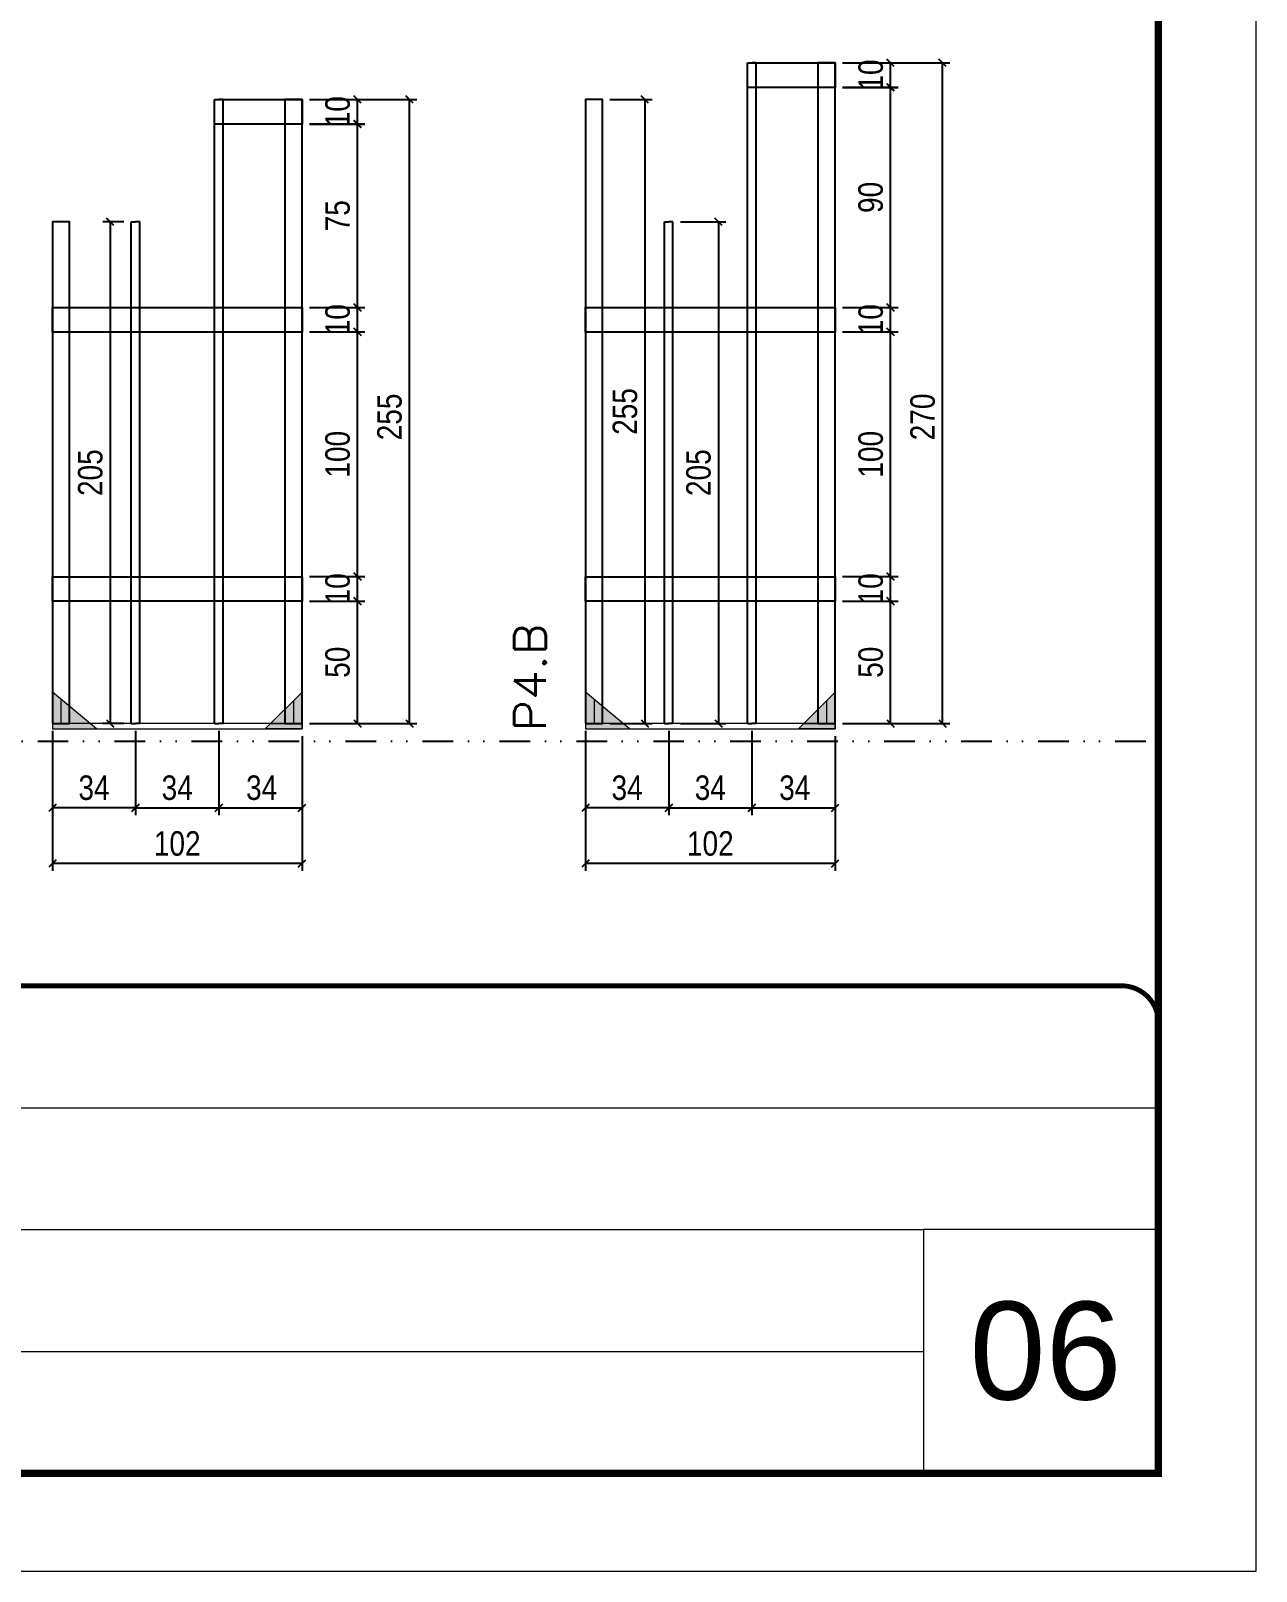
# Model space of a CAD drawing. Extents: x 14400 to 20667, y -21631 to 6985.
# Drawn here: x 16996 to 17497, y 4786 to 5416 of the extents above; entities that cross this region are included whole.
import ezdxf

# ---------------------------------------------------------------- set-up
doc = ezdxf.new("R2010")
doc.units = 0
for name, pattern in [('CONTINUO', [0]), ('DASHED', [0.75, 0.5, -0.25]), ('DIVIDE2', [0.625, 0.25, -0.125, 0, -0.125, 0, -0.125]), ('HIDDEN', [0.375, 0.25, -0.125])]:
    doc.linetypes.add(name, pattern=pattern)
for name, color, linetype, lineweight in [('CARIMBO', 255, 'Continuous', 9), ('Folhas', 255, 'Continuous', 9), ('Madeira', 126, 'Continuous', 18), ('Sarr 2.2x7', 40, 'Continuous', 9), ('SARRAFO DE PRESSAO', 251, 'DASHED', 9), ('Texto Seção', 7, 'Continuous', 15)]:
    doc.layers.add(name, color=color, linetype=linetype, lineweight=lineweight)
for name, color, linetype in [('COTA', 241, 'Continuous'), ('Nível', 160, 'Continuous'), ('SARR_2.2x10', 60, 'Continuous'), ('SARR_3.5x7', 81, 'Continuous'), ('SARR_7x7', 40, 'Continuous')]:
    doc.layers.add(name, color=color, linetype=linetype)
doc.styles.add('ARIAL', font='arial.ttf')
doc.styles.add('COTA TECNICA', font='techl___.ttf', dxfattribs={"height": 10})
doc.styles.add('REGUA-120', font='ROMANS.shx', dxfattribs={"height": 15})
doc.dimstyles.new('PAINEL', dxfattribs={"dimtxt": 10, "dimasz": 3, "dimexe": 3, "dimexo": 3, "dimgap": 3, "dimtad": 1, "dimdec": 1, "dimzin": 12, "dimdsep": 46, "dimtxsty": 'COTA TECNICA', "dimblk1": 'OBLIQUE', "dimblk2": 'OBLIQUE', "dimsah": 1, "dimcen": 0.9, "dimclrd": 4, "dimclre": 4, "dimclrt": 240, "dimadec": 1, "dimazin": 3, "dimtfac": 1, "dimtdec": 1, "dimtmove": 0, "dimatfit": 3, "dimfxl": 1, "dimtolj": 1, "dimtzin": 12, "dimarcsym": 0})

# ---------------------------------------------------------------- blocks, each defined once
blk = doc.blocks.new('9999999999')
at = {"color": 30, "linetype": 'CONTINUO'}
for p, q in [((98564.56, 34379.64), (99583.98, 34379.64)), ((98564.56, 34329.83), (99487.98, 34329.83)), ((99583.98, 34329.83), (99487.98, 34329.83)), ((99487.98, 34329.83), (99487.98, 34230.21)), ((98564.56, 34280.02), (99487.98, 34280.02))]:
    blk.add_line(p, q, dxfattribs=at)
at = {"color": 30, "linetype": 'CONTINUO', "const_width": 2}
blk.add_lwpolyline([(99583.98, 34230.21), (99583.98, 34414.45, 0.414214), (99568.98, 34429.45), (98228.98, 34429.45, 0.414214), (98213.98, 34414.45), (98213.98, 34245.21, 0.414214), (98228.98, 34230.21), (99583.98, 34230.21)], format="xyb", dxfattribs=at)
at = {"layer": 'Folhas'}
blk.add_lwpolyline([(98138.98, 34190.21), (99623.98, 34190.21), (99623.98, 35240.21), (98138.98, 35240.21)], close=True, dxfattribs=at)
at = {"layer": 'Folhas', "color": 30, "const_width": 3}
blk.add_lwpolyline([(98213.98, 34230.21), (99583.98, 34230.21), (99583.98, 35200.21), (98213.98, 35200.21)], close=True, dxfattribs=at)
blk = doc.blocks.new('_Oblique')
at = {"color": 0, "linetype": 'ByBlock', "lineweight": -2}
blk.add_line((-0.5, -0.5), (0.5, 0.5), dxfattribs=at)
blk = doc.blocks.new('*D697')
at = {"layer": 'COTA', "color": 4, "lineweight": -2, "transparency": 16777216}
for p, q in [((17005.03, 5129.64), (17005.03, 5095.08)), ((17039.03, 5129.64), (17039.03, 5095.08)), ((17039.03, 5098.08), (17005.03, 5098.08))]:
    blk.add_line(p, q, dxfattribs=at)
at = {"layer": 'Defpoints', "color": 0, "transparency": 16777216}
for p in [(17005.03, 5132.64), (17039.03, 5132.64), (17005.03, 5098.08)]:
    blk.add_point(p, dxfattribs=at)
at = {"layer": 'COTA', "color": 4, "lineweight": -2, "transparency": 16777216, "xscale": 3, "yscale": 3, "zscale": 3, "rotation": 180}
blk.add_blockref('_Oblique', (17005.03, 5098.08), dxfattribs=at)
at = {"layer": 'COTA', "color": 4, "lineweight": -2, "transparency": 16777216, "xscale": 3, "yscale": 3, "zscale": 3}
blk.add_blockref('_Oblique', (17039.03, 5098.08), dxfattribs=at)
at = {"layer": 'COTA', "color": 240, "transparency": 16777216, "insert": (17022.03, 5106.3), "char_height": 10, "attachment_point": 5, "style": 'COTA TECNICA'}
blk.add_mtext('\\A1;34', dxfattribs=at)
blk = doc.blocks.new('*D698')
at = {"layer": 'COTA', "color": 4, "lineweight": -2, "transparency": 16777216}
for p, q in [((17073.03, 5129.64), (17073.03, 5095.08)), ((17107.03, 5127.44), (17107.03, 5095.08)), ((17073.03, 5098.08), (17107.03, 5098.08))]:
    blk.add_line(p, q, dxfattribs=at)
at = {"layer": 'Defpoints', "color": 0, "transparency": 16777216}
for p in [(17073.03, 5132.64), (17107.03, 5130.44), (17107.03, 5098.08)]:
    blk.add_point(p, dxfattribs=at)
at = {"layer": 'COTA', "color": 4, "lineweight": -2, "transparency": 16777216, "xscale": 3, "yscale": 3, "zscale": 3, "rotation": 180}
blk.add_blockref('_Oblique', (17073.03, 5098.08), dxfattribs=at)
at = {"layer": 'COTA', "color": 4, "lineweight": -2, "transparency": 16777216, "xscale": 3, "yscale": 3, "zscale": 3}
blk.add_blockref('_Oblique', (17107.03, 5098.08), dxfattribs=at)
at = {"layer": 'COTA', "color": 240, "transparency": 16777216, "insert": (17090.53, 5106.3), "char_height": 10, "attachment_point": 5, "style": 'COTA TECNICA'}
blk.add_mtext('\\A1;34', dxfattribs=at)
blk = doc.blocks.new('*D699')
at = {"layer": 'COTA', "color": 4, "lineweight": -2, "transparency": 16777216}
for p, q in [((17039.03, 5129.64), (17039.03, 5095.08)), ((17073.03, 5129.64), (17073.03, 5095.08)), ((17039.03, 5098.08), (17073.03, 5098.08))]:
    blk.add_line(p, q, dxfattribs=at)
at = {"layer": 'Defpoints', "color": 0, "transparency": 16777216}
for p in [(17039.03, 5132.64), (17073.03, 5132.64), (17073.03, 5098.08)]:
    blk.add_point(p, dxfattribs=at)
at = {"layer": 'COTA', "color": 4, "lineweight": -2, "transparency": 16777216, "xscale": 3, "yscale": 3, "zscale": 3, "rotation": 180}
blk.add_blockref('_Oblique', (17039.03, 5098.08), dxfattribs=at)
at = {"layer": 'COTA', "color": 4, "lineweight": -2, "transparency": 16777216, "xscale": 3, "yscale": 3, "zscale": 3}
blk.add_blockref('_Oblique', (17073.03, 5098.08), dxfattribs=at)
at = {"layer": 'COTA', "color": 240, "transparency": 16777216, "insert": (17056.03, 5106.3), "char_height": 10, "attachment_point": 5, "style": 'COTA TECNICA'}
blk.add_mtext('\\A1;34', dxfattribs=at)
blk = doc.blocks.new('*D700')
at = {"layer": 'COTA', "color": 4, "lineweight": -2, "transparency": 16777216}
for p, q in [((17005.03, 5127.44), (17005.03, 5072.4)), ((17107.03, 5127.44), (17107.03, 5072.4)), ((17107.03, 5075.4), (17005.03, 5075.4))]:
    blk.add_line(p, q, dxfattribs=at)
at = {"layer": 'Defpoints', "color": 0, "transparency": 16777216}
for p in [(17005.03, 5130.44), (17107.03, 5130.44), (17005.03, 5075.4)]:
    blk.add_point(p, dxfattribs=at)
at = {"layer": 'COTA', "color": 4, "lineweight": -2, "transparency": 16777216, "xscale": 3, "yscale": 3, "zscale": 3, "rotation": 180}
blk.add_blockref('_Oblique', (17005.03, 5075.4), dxfattribs=at)
at = {"layer": 'COTA', "color": 4, "lineweight": -2, "transparency": 16777216, "xscale": 3, "yscale": 3, "zscale": 3}
blk.add_blockref('_Oblique', (17107.03, 5075.4), dxfattribs=at)
at = {"layer": 'COTA', "color": 240, "transparency": 16777216, "insert": (17056.03, 5083.5), "char_height": 10, "attachment_point": 5, "style": 'COTA TECNICA'}
blk.add_mtext('\\A1;102', dxfattribs=at)
blk = doc.blocks.new('*D701')
at = {"layer": 'COTA', "color": 4, "lineweight": -2, "transparency": 16777216}
for p, q in [((17110.03, 5182.64), (17132.72, 5182.64)), ((17129.72, 5132.64), (17129.72, 5182.64)), ((17110.03, 5132.64), (17132.72, 5132.64))]:
    blk.add_line(p, q, dxfattribs=at)
at = {"layer": 'Defpoints', "color": 0, "transparency": 16777216}
for p in [(17107.03, 5182.64), (17129.72, 5182.64), (17107.03, 5132.64)]:
    blk.add_point(p, dxfattribs=at)
at = {"layer": 'COTA', "color": 4, "lineweight": -2, "transparency": 16777216, "xscale": 3, "yscale": 3, "zscale": 3}
for p, rotation in [((17129.72, 5182.64), 90), ((17129.72, 5132.64), 270)]:
    blk.add_blockref('_Oblique', p, dxfattribs=dict(at, rotation=rotation))
at = {"layer": 'COTA', "color": 240, "transparency": 16777216, "insert": (17121.61, 5157.64), "char_height": 10, "attachment_point": 5, "rotation": 90, "style": 'COTA TECNICA'}
blk.add_mtext('\\A1;50', dxfattribs=at)
blk = doc.blocks.new('*D702')
at = {"layer": 'COTA', "color": 4, "lineweight": -2, "transparency": 16777216}
for p, q in [((17110.03, 5192.64), (17132.72, 5192.64)), ((17129.72, 5182.64), (17129.72, 5192.64)), ((17110.03, 5182.64), (17132.72, 5182.64))]:
    blk.add_line(p, q, dxfattribs=at)
at = {"layer": 'Defpoints', "color": 0, "transparency": 16777216}
for p in [(17107.03, 5192.64), (17129.72, 5192.64), (17107.03, 5182.64)]:
    blk.add_point(p, dxfattribs=at)
at = {"layer": 'COTA', "color": 4, "lineweight": -2, "transparency": 16777216, "xscale": 3, "yscale": 3, "zscale": 3}
for p, rotation in [((17129.72, 5192.64), 90), ((17129.72, 5182.64), 270)]:
    blk.add_blockref('_Oblique', p, dxfattribs=dict(at, rotation=rotation))
at = {"layer": 'COTA', "color": 240, "transparency": 16777216, "insert": (17121.62, 5187.64), "char_height": 10, "attachment_point": 5, "rotation": 90, "style": 'COTA TECNICA'}
blk.add_mtext('\\A1;10', dxfattribs=at)
blk = doc.blocks.new('*D703')
at = {"layer": 'COTA', "color": 4, "lineweight": -2, "transparency": 16777216}
for p, q in [((17110.03, 5292.64), (17132.72, 5292.64)), ((17129.72, 5192.64), (17129.72, 5292.64)), ((17110.03, 5192.64), (17132.72, 5192.64))]:
    blk.add_line(p, q, dxfattribs=at)
at = {"layer": 'Defpoints', "color": 0, "transparency": 16777216}
for p in [(17107.03, 5292.64), (17129.72, 5292.64), (17107.03, 5192.64)]:
    blk.add_point(p, dxfattribs=at)
at = {"layer": 'COTA', "color": 4, "lineweight": -2, "transparency": 16777216, "xscale": 3, "yscale": 3, "zscale": 3}
for p, rotation in [((17129.72, 5292.64), 90), ((17129.72, 5192.64), 270)]:
    blk.add_blockref('_Oblique', p, dxfattribs=dict(at, rotation=rotation))
at = {"layer": 'COTA', "color": 240, "transparency": 16777216, "insert": (17121.62, 5242.64), "char_height": 10, "attachment_point": 5, "rotation": 90, "style": 'COTA TECNICA'}
blk.add_mtext('\\A1;100', dxfattribs=at)
blk = doc.blocks.new('*D704')
at = {"layer": 'COTA', "color": 4, "lineweight": -2, "transparency": 16777216}
for p, q in [((17110.03, 5302.64), (17132.72, 5302.64)), ((17129.72, 5292.64), (17129.72, 5302.64)), ((17110.03, 5292.64), (17132.72, 5292.64))]:
    blk.add_line(p, q, dxfattribs=at)
at = {"layer": 'Defpoints', "color": 0, "transparency": 16777216}
for p in [(17107.03, 5302.64), (17129.72, 5302.64), (17107.03, 5292.64)]:
    blk.add_point(p, dxfattribs=at)
at = {"layer": 'COTA', "color": 4, "lineweight": -2, "transparency": 16777216, "xscale": 3, "yscale": 3, "zscale": 3}
for p, rotation in [((17129.72, 5302.64), 90), ((17129.72, 5292.64), 270)]:
    blk.add_blockref('_Oblique', p, dxfattribs=dict(at, rotation=rotation))
at = {"layer": 'COTA', "color": 240, "transparency": 16777216, "insert": (17121.62, 5297.64), "char_height": 10, "attachment_point": 5, "rotation": 90, "style": 'COTA TECNICA'}
blk.add_mtext('\\A1;10', dxfattribs=at)
blk = doc.blocks.new('*D705')
at = {"layer": 'COTA', "color": 4, "lineweight": -2, "transparency": 16777216}
for p, q in [((17110.03, 5387.6), (17153.94, 5387.6)), ((17150.94, 5132.6), (17150.94, 5387.6)), ((17110.03, 5132.6), (17153.94, 5132.6))]:
    blk.add_line(p, q, dxfattribs=at)
at = {"layer": 'Defpoints', "color": 0, "transparency": 16777216}
for p in [(17107.03, 5387.6), (17150.94, 5387.6), (17107.03, 5132.6)]:
    blk.add_point(p, dxfattribs=at)
at = {"layer": 'COTA', "color": 4, "lineweight": -2, "transparency": 16777216, "xscale": 3, "yscale": 3, "zscale": 3}
for p, rotation in [((17150.94, 5387.6), 90), ((17150.94, 5132.6), 270)]:
    blk.add_blockref('_Oblique', p, dxfattribs=dict(at, rotation=rotation))
at = {"layer": 'COTA', "color": 240, "transparency": 16777216, "insert": (17142.83, 5257.9), "char_height": 10, "attachment_point": 5, "rotation": 90, "style": 'COTA TECNICA'}
blk.add_mtext('\\A1;255', dxfattribs=at)
blk = doc.blocks.new('*D706')
at = {"layer": 'COTA', "color": 4, "lineweight": -2, "transparency": 16777216}
for p, q in [((17110.03, 5387.64), (17132.72, 5387.64)), ((17129.72, 5377.64), (17129.72, 5387.64)), ((17110.03, 5377.64), (17132.72, 5377.64))]:
    blk.add_line(p, q, dxfattribs=at)
at = {"layer": 'Defpoints', "color": 0, "transparency": 16777216}
for p in [(17107.03, 5387.64), (17129.72, 5387.64), (17107.03, 5377.64)]:
    blk.add_point(p, dxfattribs=at)
at = {"layer": 'COTA', "color": 4, "lineweight": -2, "transparency": 16777216, "xscale": 3, "yscale": 3, "zscale": 3}
for p, rotation in [((17129.72, 5387.64), 90), ((17129.72, 5377.64), 270)]:
    blk.add_blockref('_Oblique', p, dxfattribs=dict(at, rotation=rotation))
at = {"layer": 'COTA', "color": 240, "transparency": 16777216, "insert": (17121.62, 5382.64), "char_height": 10, "attachment_point": 5, "rotation": 90, "style": 'COTA TECNICA'}
blk.add_mtext('\\A1;10', dxfattribs=at)
blk = doc.blocks.new('*D707')
at = {"layer": 'COTA', "color": 4, "lineweight": -2, "transparency": 16777216}
for p, q in [((17110.03, 5377.6), (17132.72, 5377.6)), ((17129.72, 5302.64), (17129.72, 5377.6)), ((17110.03, 5302.64), (17132.72, 5302.64))]:
    blk.add_line(p, q, dxfattribs=at)
at = {"layer": 'Defpoints', "color": 0, "transparency": 16777216}
for p in [(17107.03, 5377.6), (17129.72, 5377.6), (17107.03, 5302.64)]:
    blk.add_point(p, dxfattribs=at)
at = {"layer": 'COTA', "color": 4, "lineweight": -2, "transparency": 16777216, "xscale": 3, "yscale": 3, "zscale": 3}
for p, rotation in [((17129.72, 5377.6), 90), ((17129.72, 5302.64), 270)]:
    blk.add_blockref('_Oblique', p, dxfattribs=dict(at, rotation=rotation))
at = {"layer": 'COTA', "color": 240, "transparency": 16777216, "insert": (17121.61, 5340.12), "char_height": 10, "attachment_point": 5, "rotation": 90, "style": 'COTA TECNICA'}
blk.add_mtext('\\A1;75', dxfattribs=at)
blk = doc.blocks.new('*D708')
at = {"layer": 'COTA', "color": 4, "lineweight": -2, "transparency": 16777216}
for p, q in [((17222.89, 5129.64), (17222.89, 5095.08)), ((17256.89, 5129.64), (17256.89, 5095.08)), ((17256.89, 5098.08), (17222.89, 5098.08))]:
    blk.add_line(p, q, dxfattribs=at)
at = {"layer": 'Defpoints', "color": 0, "transparency": 16777216}
for p in [(17222.89, 5132.64), (17256.89, 5132.64), (17222.89, 5098.08)]:
    blk.add_point(p, dxfattribs=at)
at = {"layer": 'COTA', "color": 4, "lineweight": -2, "transparency": 16777216, "xscale": 3, "yscale": 3, "zscale": 3, "rotation": 180}
blk.add_blockref('_Oblique', (17222.89, 5098.08), dxfattribs=at)
at = {"layer": 'COTA', "color": 4, "lineweight": -2, "transparency": 16777216, "xscale": 3, "yscale": 3, "zscale": 3}
blk.add_blockref('_Oblique', (17256.89, 5098.08), dxfattribs=at)
at = {"layer": 'COTA', "color": 240, "transparency": 16777216, "insert": (17239.89, 5106.3), "char_height": 10, "attachment_point": 5, "style": 'COTA TECNICA'}
blk.add_mtext('\\A1;34', dxfattribs=at)
blk = doc.blocks.new('*D709')
at = {"layer": 'COTA', "color": 4, "lineweight": -2, "transparency": 16777216}
for p, q in [((17290.89, 5129.64), (17290.89, 5095.08)), ((17324.89, 5127.44), (17324.89, 5095.08)), ((17290.89, 5098.08), (17324.89, 5098.08))]:
    blk.add_line(p, q, dxfattribs=at)
at = {"layer": 'Defpoints', "color": 0, "transparency": 16777216}
for p in [(17290.89, 5132.64), (17324.89, 5130.44), (17324.89, 5098.08)]:
    blk.add_point(p, dxfattribs=at)
at = {"layer": 'COTA', "color": 4, "lineweight": -2, "transparency": 16777216, "xscale": 3, "yscale": 3, "zscale": 3, "rotation": 180}
blk.add_blockref('_Oblique', (17290.89, 5098.08), dxfattribs=at)
at = {"layer": 'COTA', "color": 4, "lineweight": -2, "transparency": 16777216, "xscale": 3, "yscale": 3, "zscale": 3}
blk.add_blockref('_Oblique', (17324.89, 5098.08), dxfattribs=at)
at = {"layer": 'COTA', "color": 240, "transparency": 16777216, "insert": (17308.39, 5106.3), "char_height": 10, "attachment_point": 5, "style": 'COTA TECNICA'}
blk.add_mtext('\\A1;34', dxfattribs=at)
blk = doc.blocks.new('*D710')
at = {"layer": 'COTA', "color": 4, "lineweight": -2, "transparency": 16777216}
for p, q in [((17256.89, 5129.64), (17256.89, 5095.08)), ((17290.89, 5129.64), (17290.89, 5095.08)), ((17256.89, 5098.08), (17290.89, 5098.08))]:
    blk.add_line(p, q, dxfattribs=at)
at = {"layer": 'Defpoints', "color": 0, "transparency": 16777216}
for p in [(17256.89, 5132.64), (17290.89, 5132.64), (17290.89, 5098.08)]:
    blk.add_point(p, dxfattribs=at)
at = {"layer": 'COTA', "color": 4, "lineweight": -2, "transparency": 16777216, "xscale": 3, "yscale": 3, "zscale": 3, "rotation": 180}
blk.add_blockref('_Oblique', (17256.89, 5098.08), dxfattribs=at)
at = {"layer": 'COTA', "color": 4, "lineweight": -2, "transparency": 16777216, "xscale": 3, "yscale": 3, "zscale": 3}
blk.add_blockref('_Oblique', (17290.89, 5098.08), dxfattribs=at)
at = {"layer": 'COTA', "color": 240, "transparency": 16777216, "insert": (17273.89, 5106.3), "char_height": 10, "attachment_point": 5, "style": 'COTA TECNICA'}
blk.add_mtext('\\A1;34', dxfattribs=at)
blk = doc.blocks.new('*D711')
at = {"layer": 'COTA', "color": 4, "lineweight": -2, "transparency": 16777216}
for p, q in [((17222.89, 5127.44), (17222.89, 5072.4)), ((17324.89, 5127.44), (17324.89, 5072.4)), ((17324.89, 5075.4), (17222.89, 5075.4))]:
    blk.add_line(p, q, dxfattribs=at)
at = {"layer": 'Defpoints', "color": 0, "transparency": 16777216}
for p in [(17222.89, 5130.44), (17324.89, 5130.44), (17222.89, 5075.4)]:
    blk.add_point(p, dxfattribs=at)
at = {"layer": 'COTA', "color": 4, "lineweight": -2, "transparency": 16777216, "xscale": 3, "yscale": 3, "zscale": 3, "rotation": 180}
blk.add_blockref('_Oblique', (17222.89, 5075.4), dxfattribs=at)
at = {"layer": 'COTA', "color": 4, "lineweight": -2, "transparency": 16777216, "xscale": 3, "yscale": 3, "zscale": 3}
blk.add_blockref('_Oblique', (17324.89, 5075.4), dxfattribs=at)
at = {"layer": 'COTA', "color": 240, "transparency": 16777216, "insert": (17273.89, 5083.5), "char_height": 10, "attachment_point": 5, "style": 'COTA TECNICA'}
blk.add_mtext('\\A1;102', dxfattribs=at)
blk = doc.blocks.new('*D712')
at = {"layer": 'COTA', "color": 4, "lineweight": -2, "transparency": 16777216}
for p, q in [((17327.89, 5182.64), (17350.59, 5182.64)), ((17347.59, 5132.64), (17347.59, 5182.64)), ((17327.89, 5132.64), (17350.59, 5132.64))]:
    blk.add_line(p, q, dxfattribs=at)
at = {"layer": 'Defpoints', "color": 0, "transparency": 16777216}
for p in [(17324.89, 5182.64), (17347.59, 5182.64), (17324.89, 5132.64)]:
    blk.add_point(p, dxfattribs=at)
at = {"layer": 'COTA', "color": 4, "lineweight": -2, "transparency": 16777216, "xscale": 3, "yscale": 3, "zscale": 3}
for p, rotation in [((17347.59, 5182.64), 90), ((17347.59, 5132.64), 270)]:
    blk.add_blockref('_Oblique', p, dxfattribs=dict(at, rotation=rotation))
at = {"layer": 'COTA', "color": 240, "transparency": 16777216, "insert": (17339.48, 5157.64), "char_height": 10, "attachment_point": 5, "rotation": 90, "style": 'COTA TECNICA'}
blk.add_mtext('\\A1;50', dxfattribs=at)
blk = doc.blocks.new('*D713')
at = {"layer": 'COTA', "color": 4, "lineweight": -2, "transparency": 16777216}
for p, q in [((17327.89, 5192.64), (17350.59, 5192.64)), ((17347.59, 5182.64), (17347.59, 5192.64)), ((17327.89, 5182.64), (17350.59, 5182.64))]:
    blk.add_line(p, q, dxfattribs=at)
at = {"layer": 'Defpoints', "color": 0, "transparency": 16777216}
for p in [(17324.89, 5192.64), (17347.59, 5192.64), (17324.89, 5182.64)]:
    blk.add_point(p, dxfattribs=at)
at = {"layer": 'COTA', "color": 4, "lineweight": -2, "transparency": 16777216, "xscale": 3, "yscale": 3, "zscale": 3}
for p, rotation in [((17347.59, 5192.64), 90), ((17347.59, 5182.64), 270)]:
    blk.add_blockref('_Oblique', p, dxfattribs=dict(at, rotation=rotation))
at = {"layer": 'COTA', "color": 240, "transparency": 16777216, "insert": (17339.48, 5187.64), "char_height": 10, "attachment_point": 5, "rotation": 90, "style": 'COTA TECNICA'}
blk.add_mtext('\\A1;10', dxfattribs=at)
blk = doc.blocks.new('*D714')
at = {"layer": 'COTA', "color": 4, "lineweight": -2, "transparency": 16777216}
for p, q in [((17327.89, 5292.64), (17350.59, 5292.64)), ((17347.59, 5192.64), (17347.59, 5292.64)), ((17327.89, 5192.64), (17350.59, 5192.64))]:
    blk.add_line(p, q, dxfattribs=at)
at = {"layer": 'Defpoints', "color": 0, "transparency": 16777216}
for p in [(17324.89, 5292.64), (17347.59, 5292.64), (17324.89, 5192.64)]:
    blk.add_point(p, dxfattribs=at)
at = {"layer": 'COTA', "color": 4, "lineweight": -2, "transparency": 16777216, "xscale": 3, "yscale": 3, "zscale": 3}
for p, rotation in [((17347.59, 5292.64), 90), ((17347.59, 5192.64), 270)]:
    blk.add_blockref('_Oblique', p, dxfattribs=dict(at, rotation=rotation))
at = {"layer": 'COTA', "color": 240, "transparency": 16777216, "insert": (17339.48, 5242.64), "char_height": 10, "attachment_point": 5, "rotation": 90, "style": 'COTA TECNICA'}
blk.add_mtext('\\A1;100', dxfattribs=at)
blk = doc.blocks.new('*D715')
at = {"layer": 'COTA', "color": 4, "lineweight": -2, "transparency": 16777216}
for p, q in [((17327.89, 5302.64), (17350.59, 5302.64)), ((17347.59, 5292.64), (17347.59, 5302.64)), ((17327.89, 5292.64), (17350.59, 5292.64))]:
    blk.add_line(p, q, dxfattribs=at)
at = {"layer": 'Defpoints', "color": 0, "transparency": 16777216}
for p in [(17324.89, 5302.64), (17347.59, 5302.64), (17324.89, 5292.64)]:
    blk.add_point(p, dxfattribs=at)
at = {"layer": 'COTA', "color": 4, "lineweight": -2, "transparency": 16777216, "xscale": 3, "yscale": 3, "zscale": 3}
for p, rotation in [((17347.59, 5302.64), 90), ((17347.59, 5292.64), 270)]:
    blk.add_blockref('_Oblique', p, dxfattribs=dict(at, rotation=rotation))
at = {"layer": 'COTA', "color": 240, "transparency": 16777216, "insert": (17339.48, 5297.64), "char_height": 10, "attachment_point": 5, "rotation": 90, "style": 'COTA TECNICA'}
blk.add_mtext('\\A1;10', dxfattribs=at)
blk = doc.blocks.new('*D716')
at = {"layer": 'COTA', "color": 4, "lineweight": -2, "transparency": 16777216}
for p, q in [((17327.89, 5402.6), (17371.8, 5402.6)), ((17368.8, 5132.6), (17368.8, 5402.6)), ((17327.89, 5132.6), (17371.8, 5132.6))]:
    blk.add_line(p, q, dxfattribs=at)
at = {"layer": 'Defpoints', "color": 0, "transparency": 16777216}
for p in [(17324.89, 5402.6), (17368.8, 5402.6), (17324.89, 5132.6)]:
    blk.add_point(p, dxfattribs=at)
at = {"layer": 'COTA', "color": 4, "lineweight": -2, "transparency": 16777216, "xscale": 3, "yscale": 3, "zscale": 3}
for p, rotation in [((17368.8, 5402.6), 90), ((17368.8, 5132.6), 270)]:
    blk.add_blockref('_Oblique', p, dxfattribs=dict(at, rotation=rotation))
at = {"layer": 'COTA', "color": 240, "transparency": 16777216, "insert": (17360.7, 5257.9), "char_height": 10, "attachment_point": 5, "rotation": 90, "style": 'COTA TECNICA'}
blk.add_mtext('\\A1;270', dxfattribs=at)
blk = doc.blocks.new('*D717')
at = {"layer": 'COTA', "color": 4, "lineweight": -2, "transparency": 16777216}
for p, q in [((17327.89, 5402.64), (17350.59, 5402.64)), ((17347.59, 5392.64), (17347.59, 5402.64)), ((17327.89, 5392.64), (17350.59, 5392.64))]:
    blk.add_line(p, q, dxfattribs=at)
at = {"layer": 'Defpoints', "color": 0, "transparency": 16777216}
for p in [(17324.89, 5402.64), (17347.59, 5402.64), (17324.89, 5392.64)]:
    blk.add_point(p, dxfattribs=at)
at = {"layer": 'COTA', "color": 4, "lineweight": -2, "transparency": 16777216, "xscale": 3, "yscale": 3, "zscale": 3}
for p, rotation in [((17347.59, 5402.64), 90), ((17347.59, 5392.64), 270)]:
    blk.add_blockref('_Oblique', p, dxfattribs=dict(at, rotation=rotation))
at = {"layer": 'COTA', "color": 240, "transparency": 16777216, "insert": (17339.48, 5397.64), "char_height": 10, "attachment_point": 5, "rotation": 90, "style": 'COTA TECNICA'}
blk.add_mtext('\\A1;10', dxfattribs=at)
blk = doc.blocks.new('*D718')
at = {"layer": 'COTA', "color": 4, "lineweight": -2, "transparency": 16777216}
for p, q in [((17327.89, 5392.6), (17350.59, 5392.6)), ((17347.59, 5302.64), (17347.59, 5392.6)), ((17327.89, 5302.64), (17350.59, 5302.64))]:
    blk.add_line(p, q, dxfattribs=at)
at = {"layer": 'Defpoints', "color": 0, "transparency": 16777216}
for p in [(17324.89, 5392.6), (17347.59, 5392.6), (17324.89, 5302.64)]:
    blk.add_point(p, dxfattribs=at)
at = {"layer": 'COTA', "color": 4, "lineweight": -2, "transparency": 16777216, "xscale": 3, "yscale": 3, "zscale": 3}
for p, rotation in [((17347.59, 5392.6), 90), ((17347.59, 5302.64), 270)]:
    blk.add_blockref('_Oblique', p, dxfattribs=dict(at, rotation=rotation))
at = {"layer": 'COTA', "color": 240, "transparency": 16777216, "insert": (17339.45, 5347.62), "char_height": 10, "attachment_point": 5, "rotation": 90, "style": 'COTA TECNICA'}
blk.add_mtext('\\A1;90', dxfattribs=at)
blk = doc.blocks.new('*D719')
at = {"layer": 'COTA', "color": 4, "lineweight": -2, "transparency": 16777216}
for p, q in [((17034.28, 5337.6), (17025.66, 5337.6)), ((17028.66, 5337.6), (17028.66, 5132.64)), ((17034.28, 5132.64), (17025.66, 5132.64))]:
    blk.add_line(p, q, dxfattribs=at)
at = {"layer": 'Defpoints', "color": 0, "transparency": 16777216}
for p in [(17037.28, 5337.6), (17028.66, 5132.64), (17037.28, 5132.64)]:
    blk.add_point(p, dxfattribs=at)
at = {"layer": 'COTA', "color": 4, "lineweight": -2, "transparency": 16777216, "xscale": 3, "yscale": 3, "zscale": 3}
for p, rotation in [((17028.66, 5337.6), 90), ((17028.66, 5132.64), 270)]:
    blk.add_blockref('_Oblique', p, dxfattribs=dict(at, rotation=rotation))
at = {"layer": 'COTA', "color": 240, "transparency": 16777216, "insert": (17020.55, 5235.12), "char_height": 10, "attachment_point": 5, "rotation": 90, "style": 'COTA TECNICA'}
blk.add_mtext('\\A1;205', dxfattribs=at)
blk = doc.blocks.new('*D720')
at = {"layer": 'COTA', "color": 4, "lineweight": -2, "transparency": 16777216}
for p, q in [((17261.64, 5337.6), (17280.22, 5337.6)), ((17277.22, 5337.6), (17277.22, 5132.64)), ((17261.64, 5132.64), (17280.22, 5132.64))]:
    blk.add_line(p, q, dxfattribs=at)
at = {"layer": 'Defpoints', "color": 0, "transparency": 16777216}
for p in [(17258.64, 5337.6), (17258.64, 5132.64), (17277.22, 5132.64)]:
    blk.add_point(p, dxfattribs=at)
at = {"layer": 'COTA', "color": 4, "lineweight": -2, "transparency": 16777216, "xscale": 3, "yscale": 3, "zscale": 3}
for p, rotation in [((17277.22, 5337.6), 90), ((17277.22, 5132.64), 270)]:
    blk.add_blockref('_Oblique', p, dxfattribs=dict(at, rotation=rotation))
at = {"layer": 'COTA', "color": 240, "transparency": 16777216, "insert": (17269.11, 5235.12), "char_height": 10, "attachment_point": 5, "rotation": 90, "style": 'COTA TECNICA'}
blk.add_mtext('\\A1;205', dxfattribs=at)
blk = doc.blocks.new('*D721')
at = {"layer": 'COTA', "color": 4, "lineweight": -2, "transparency": 16777216}
for p, q in [((17232.89, 5387.6), (17250.16, 5387.6)), ((17247.16, 5387.6), (17247.16, 5132.64)), ((17232.89, 5132.64), (17250.16, 5132.64))]:
    blk.add_line(p, q, dxfattribs=at)
at = {"layer": 'Defpoints', "color": 0, "transparency": 16777216}
for p in [(17229.89, 5387.6), (17229.89, 5132.64), (17247.16, 5132.64)]:
    blk.add_point(p, dxfattribs=at)
at = {"layer": 'COTA', "color": 4, "lineweight": -2, "transparency": 16777216, "xscale": 3, "yscale": 3, "zscale": 3}
for p, rotation in [((17247.16, 5387.6), 90), ((17247.16, 5132.64), 270)]:
    blk.add_blockref('_Oblique', p, dxfattribs=dict(at, rotation=rotation))
at = {"layer": 'COTA', "color": 240, "transparency": 16777216, "insert": (17239.05, 5260.12), "char_height": 10, "attachment_point": 5, "rotation": 90, "style": 'COTA TECNICA'}
blk.add_mtext('\\A1;255', dxfattribs=at)

msp = doc.modelspace()

# ---------------------------------------------------------------- hatches: boundary and pattern name
at = {"layer": 'Madeira'}
h = msp.add_hatch(color=252, dxfattribs=at)
h.dxf.hatch_style = 2
h.paths.add_polyline_path([(17005.03, 5145.44), (17005.03, 5130.44), (17023.03, 5130.44)])
h = msp.add_hatch(color=252, dxfattribs=at)
h.dxf.hatch_style = 2
h.paths.add_polyline_path([(17107.03, 5145.44), (17107.03, 5130.44), (17092.03, 5130.44)])
h = msp.add_hatch(color=252, dxfattribs=at)
h.dxf.hatch_style = 2
h.paths.add_polyline_path([(17222.89, 5145.44), (17222.89, 5130.44), (17240.89, 5130.44)])
h = msp.add_hatch(color=252, dxfattribs=at)
h.dxf.hatch_style = 2
h.paths.add_polyline_path([(17324.89, 5145.44), (17324.89, 5130.44), (17309.89, 5130.44)])

# ---------------------------------------------------------------- linework, layer by layer
at = {"layer": 'Madeira', "color": 1, "linetype": 'HIDDEN'}
for p, q in [((17008.53, 5141.94), (17008.53, 5132.64)), ((17008.53, 5141.94), (17008.53, 5132.64)), ((17012.03, 5138.43), (17012.03, 5132.64)), ((17103.53, 5141.94), (17103.53, 5132.64)), ((17103.53, 5141.94), (17103.53, 5132.64)), ((17226.39, 5141.94), (17226.39, 5132.64)), ((17226.39, 5141.94), (17226.39, 5132.64)), ((17229.89, 5138.43), (17229.89, 5132.64)), ((17321.39, 5141.94), (17321.39, 5132.64)), ((17321.39, 5141.94), (17321.39, 5132.64)), ((17014.86, 5132.64), (17005.03, 5132.64)), ((17014.86, 5132.64), (17005.03, 5132.64)), ((17020.83, 5132.64), (17005.03, 5132.64)), ((17094.23, 5132.64), (17107.03, 5132.64)), ((17097.19, 5132.64), (17107.03, 5132.64)), ((17097.19, 5132.64), (17107.03, 5132.64)), ((17232.72, 5132.64), (17222.89, 5132.64)), ((17232.72, 5132.64), (17222.89, 5132.64)), ((17238.69, 5132.64), (17222.89, 5132.64)), ((17312.09, 5132.64), (17324.89, 5132.64)), ((17315.05, 5132.64), (17324.89, 5132.64)), ((17315.05, 5132.64), (17324.89, 5132.64))]:
    msp.add_line(p, q, dxfattribs=at)
at = {"layer": 'Madeira'}
for p, q in [((17005.03, 5132.64), (17005.03, 5130.44)), ((17005.03, 5132.64), (17005.03, 5130.44)), ((17005.03, 5132.64), (17005.03, 5130.44)), ((17222.89, 5132.64), (17222.89, 5130.44)), ((17222.89, 5132.64), (17222.89, 5130.44)), ((17222.89, 5132.64), (17222.89, 5130.44))]:
    msp.add_line(p, q, dxfattribs=at)
at = {"layer": 'Madeira', "color": 0}
for points in [[(17005.03, 5145.44), (17005.03, 5130.44), (17023.03, 5130.44), (17005.03, 5145.44)], [(17107.03, 5145.44), (17107.03, 5130.44), (17092.03, 5130.44), (17107.03, 5145.44)], [(17222.89, 5145.44), (17222.89, 5130.44), (17240.89, 5130.44), (17222.89, 5145.44)], [(17324.89, 5145.44), (17324.89, 5130.44), (17309.89, 5130.44), (17324.89, 5145.44)]]:
    msp.add_lwpolyline(points, dxfattribs=at)
at = {"layer": 'Nível', "color": 4, "linetype": 'DIVIDE2', "ltscale": 50}
msp.add_line((16086.97, 5125.44), (17456.97, 5125.44), dxfattribs=at)
at = {"layer": 'Sarr 2.2x7'}
for points in [[(17107.03, 5132.64), (17005.03, 5132.64), (17005.03, 5130.44), (17107.03, 5130.44)], [(17324.89, 5132.64), (17222.89, 5132.64), (17222.89, 5130.44), (17324.89, 5130.44)]]:
    msp.add_lwpolyline(points, close=True, dxfattribs=at)
at = {"layer": 'SARR_2.2x10'}
for points in [[(17289.14, 5402.6), (17324.89, 5402.6), (17324.89, 5392.6), (17289.14, 5392.6)], [(17071.28, 5387.6), (17107.03, 5387.6), (17107.03, 5377.6), (17071.28, 5377.6)], [(17005.03, 5302.6), (17107.03, 5302.6), (17107.03, 5292.6), (17005.03, 5292.6)], [(17222.89, 5302.6), (17324.89, 5302.6), (17324.89, 5292.6), (17222.89, 5292.6)], [(17005.03, 5192.6), (17107.03, 5192.6), (17107.03, 5182.6), (17005.03, 5182.6)], [(17222.89, 5192.6), (17324.89, 5192.6), (17324.89, 5182.6), (17222.89, 5182.6)]]:
    msp.add_lwpolyline(points, close=True, dxfattribs=at)
at = {"layer": 'SARR_3.5x7'}
for p, q in [((17289.14, 5132.64), (17289.14, 5402.6)), ((17289.14, 5402.6), (17290.89, 5402.6)), ((17292.64, 5402.6), (17290.89, 5402.6)), ((17292.64, 5132.64), (17292.64, 5402.6)), ((17071.28, 5132.64), (17071.28, 5387.6)), ((17071.28, 5387.6), (17073.03, 5387.6)), ((17074.78, 5387.6), (17073.03, 5387.6)), ((17074.78, 5132.64), (17074.78, 5387.6)), ((17037.28, 5132.64), (17037.28, 5337.6)), ((17037.28, 5337.6), (17039.03, 5337.6)), ((17040.78, 5337.6), (17039.03, 5337.6)), ((17040.78, 5132.64), (17040.78, 5337.6)), ((17255.14, 5132.64), (17255.14, 5337.6)), ((17255.14, 5337.6), (17256.89, 5337.6)), ((17258.64, 5337.6), (17256.89, 5337.6)), ((17258.64, 5132.64), (17258.64, 5337.6)), ((17037.28, 5132.64), (17039.03, 5132.64)), ((17040.78, 5132.64), (17039.03, 5132.64)), ((17071.28, 5132.64), (17073.03, 5132.64)), ((17074.78, 5132.64), (17073.03, 5132.64)), ((17255.14, 5132.64), (17256.89, 5132.64)), ((17258.64, 5132.64), (17256.89, 5132.64)), ((17289.14, 5132.64), (17290.89, 5132.64)), ((17292.64, 5132.64), (17290.89, 5132.64))]:
    msp.add_line(p, q, dxfattribs=at)
at = {"layer": 'SARR_7x7'}
for points in [[(17317.89, 5132.64), (17324.89, 5132.64), (17324.89, 5402.6), (17317.89, 5402.6)], [(17100.03, 5132.64), (17107.03, 5132.64), (17107.03, 5387.6), (17100.03, 5387.6)], [(17222.89, 5132.64), (17229.89, 5132.64), (17229.89, 5387.6), (17222.89, 5387.6)], [(17005.03, 5132.64), (17012.03, 5132.64), (17012.03, 5337.6), (17005.03, 5337.6)]]:
    msp.add_lwpolyline(points, close=True, dxfattribs=at)

# ---------------------------------------------------------------- block references
at = {"layer": 'SARRAFO DE PRESSAO', "color": 6, "linetype": 'ByBlock'}
msp.add_blockref('9999999999', (-82127.01, -29404.05), dxfattribs=at)

# ---------------------------------------------------------------- texts
at = {"layer": 'CARIMBO', "style": 'ARIAL'}
msp.add_text('06', height=40, dxfattribs=at).set_placement((17379.83, 4856.3))
at = {"layer": 'Texto Seção', "style": 'REGUA-120', "width": 1.1}
msp.add_text('P4.B', height=13, rotation=90, dxfattribs=at).set_placement((17206.74, 5129.32))

# ---------------------------------------------------------------- dimensions: what is measured, and where the dimension line sits
at = {"layer": 'COTA'}
for base, p1, p2, picture, middle in [((17347.59, 5402.64), (17324.89, 5392.64), (17324.89, 5402.64), '*D717', (17347.59, 5397.64)), ((17368.8, 5402.6), (17324.89, 5132.6), (17324.89, 5402.6), '*D716', (17368.8, 5257.9)), ((17129.72, 5387.64), (17107.03, 5377.64), (17107.03, 5387.64), '*D706', (17129.72, 5382.64)), ((17150.94, 5387.6), (17107.03, 5132.6), (17107.03, 5387.6), '*D705', (17150.94, 5257.9)), ((17129.72, 5302.64), (17107.03, 5292.64), (17107.03, 5302.64), '*D704', (17129.72, 5297.64)), ((17347.59, 5302.64), (17324.89, 5292.64), (17324.89, 5302.64), '*D715', (17347.59, 5297.64)), ((17129.72, 5192.64), (17107.03, 5182.64), (17107.03, 5192.64), '*D702', (17129.72, 5187.64)), ((17347.59, 5192.64), (17324.89, 5182.64), (17324.89, 5192.64), '*D713', (17347.59, 5187.64))]:
    dim = msp.add_linear_dim(base=base, p1=p1, p2=p2, angle=90, dimstyle='PAINEL', override={"dimtmove": 1}, dxfattribs=at)
    dim.commit()
    dim.dimension.update_dxf_attribs({"geometry": picture, "text_midpoint": middle, "dimtype": 160})
for base, p1, p2, picture, middle in [((17247.16, 5132.64), (17229.89, 5387.6), (17229.89, 5132.64), '*D721', (17239.05, 5260.12)), ((17347.59, 5392.6), (17324.89, 5302.64), (17324.89, 5392.6), '*D718', (17339.45, 5347.62)), ((17129.72, 5377.6), (17107.03, 5302.64), (17107.03, 5377.6), '*D707', (17121.61, 5340.12)), ((17028.66, 5132.64), (17037.28, 5337.6), (17037.28, 5132.64), '*D719', (17020.55, 5235.12)), ((17277.22, 5132.64), (17258.64, 5337.6), (17258.64, 5132.64), '*D720', (17269.11, 5235.12))]:
    dim = msp.add_linear_dim(base=base, p1=p1, p2=p2, angle=90, dimstyle='PAINEL', dxfattribs=at)
    dim.commit()
    dim.dimension.update_dxf_attribs({"geometry": picture, "text_midpoint": middle})
for base, p1, p2, angle, picture, middle in [((17129.72, 5292.64), (17107.03, 5192.64), (17107.03, 5292.64), 90, '*D703', (17121.62, 5242.64)), ((17347.59, 5292.64), (17324.89, 5192.64), (17324.89, 5292.64), 90, '*D714', (17339.48, 5242.64)), ((17129.72, 5182.64), (17107.03, 5132.64), (17107.03, 5182.64), 90, '*D701', (17121.61, 5157.64)), ((17347.59, 5182.64), (17324.89, 5132.64), (17324.89, 5182.64), 90, '*D712', (17339.48, 5157.64)), ((17005.03, 5098.08), (17039.03, 5132.64), (17005.03, 5132.64), 180, '*D697', (17022.03, 5106.3)), ((17222.89, 5098.08), (17256.89, 5132.64), (17222.89, 5132.64), 180, '*D708', (17239.89, 5106.3))]:
    dim = msp.add_linear_dim(base=base, p1=p1, p2=p2, angle=angle, dimstyle='PAINEL', override={"dimtmove": 1}, dxfattribs=at)
    dim.commit()
    dim.dimension.update_dxf_attribs({"geometry": picture, "text_midpoint": middle})
for base, p1, p2, picture, middle in [((17073.03, 5098.08), (17039.03, 5132.64), (17073.03, 5132.64), '*D699', (17056.03, 5106.3)), ((17290.89, 5098.08), (17256.89, 5132.64), (17290.89, 5132.64), '*D710', (17273.89, 5106.3))]:
    dim = msp.add_linear_dim(base=base, p1=p1, p2=p2, dimstyle='PAINEL', override={"dimtmove": 1}, dxfattribs=at)
    dim.commit()
    dim.dimension.update_dxf_attribs({"geometry": picture, "text_midpoint": middle})
for base, p1, p2, picture, middle in [((17107.03, 5098.08), (17073.03, 5132.64), (17107.03, 5130.44), '*D698', (17090.53, 5098.08)), ((17324.89, 5098.08), (17290.89, 5132.64), (17324.89, 5130.44), '*D709', (17308.39, 5098.08))]:
    dim = msp.add_linear_dim(base=base, p1=p1, p2=p2, dimstyle='PAINEL', override={"dimtmove": 1}, dxfattribs=at)
    dim.commit()
    dim.dimension.update_dxf_attribs({"geometry": picture, "text_midpoint": middle, "dimtype": 160})
for base, p1, p2, picture, middle in [((17005.03, 5075.4), (17107.03, 5130.44), (17005.03, 5130.44), '*D700', (17056.03, 5083.5)), ((17222.89, 5075.4), (17324.89, 5130.44), (17222.89, 5130.44), '*D711', (17273.89, 5083.5))]:
    dim = msp.add_linear_dim(base=base, p1=p1, p2=p2, dimstyle='PAINEL', dxfattribs=at)
    dim.commit()
    dim.dimension.update_dxf_attribs({"geometry": picture, "text_midpoint": middle})

doc.saveas('drawing.dxf')
